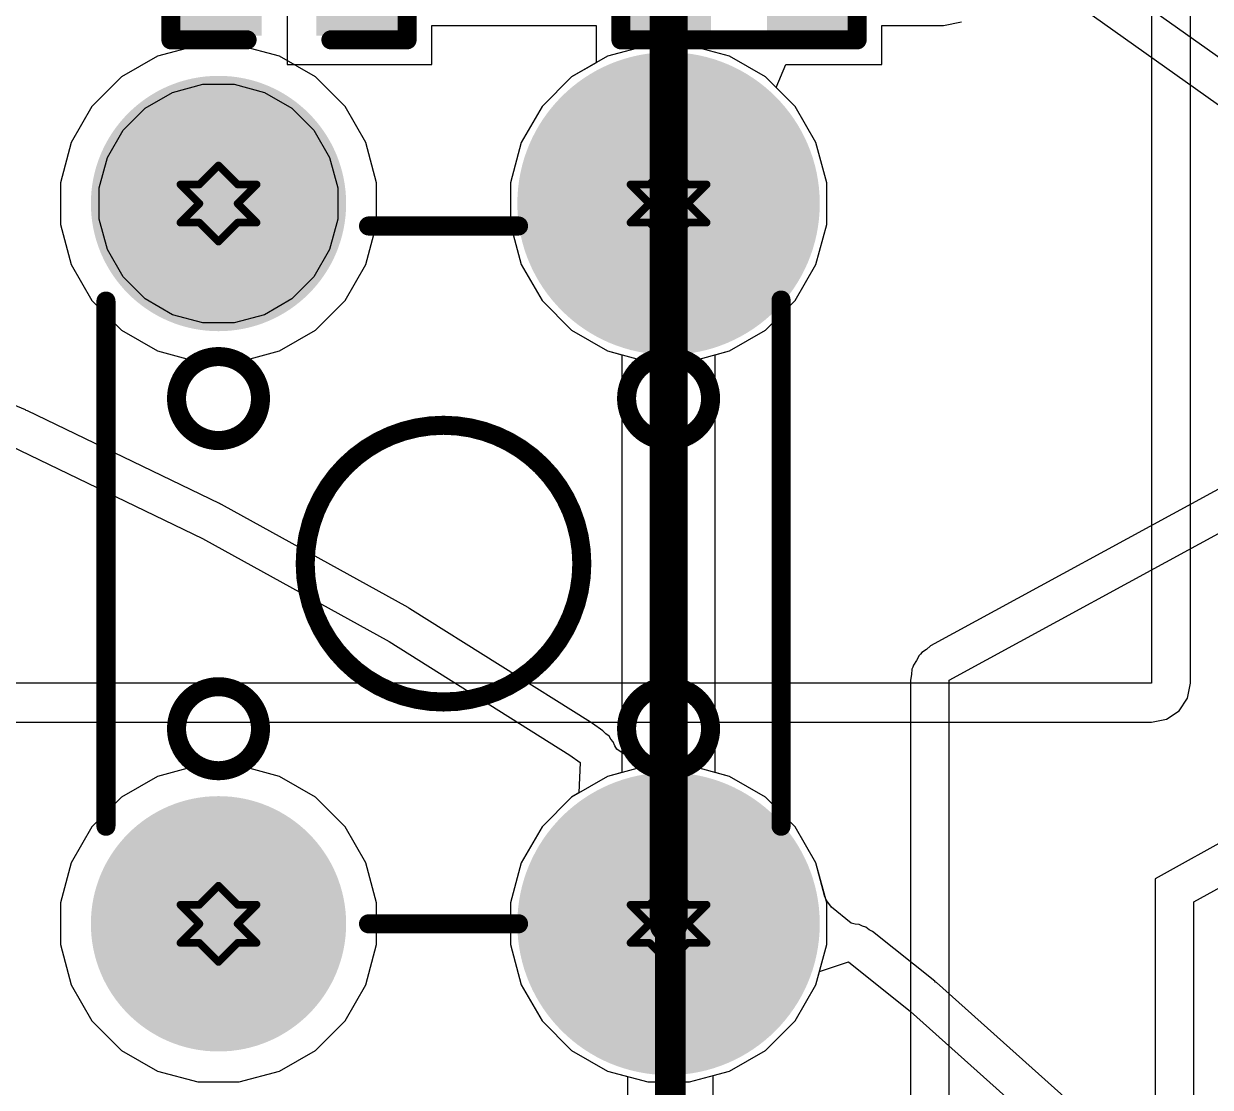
# Model space of a CAD drawing. Header units: inches. Extents: x -30 to 282, y -86 to 78.
# Drawn here: x 20.53 to 28.44, y -26.4 to -19.31 of the extents above; entities that cross this region are included whole.
import ezdxf

# ---------------------------------------------------------------- set-up
doc = ezdxf.new("R2010")
doc.units = ezdxf.units.IN
for name, color, linetype in [('Board Outline', 216, 'Continuous'), ('Bottom Layer', 5, 'Continuous'), ('Bottom Overlay', 54, 'Continuous'), ('Bottom Paste', 16, 'Continuous'), ('Bottom Solder', 6, 'Continuous'), ('Drill Drawing', 1, 'Continuous'), ('GND 01', 76, 'Continuous'), ('GND 02', 16, 'Continuous'), ('Multi-Layer', 9, 'Continuous'), ('Pad Holes', 156, 'Continuous'), ('PWR', 156, 'Continuous'), ('SIG 01', 90, 'Continuous'), ('Top Layer', 1, 'Continuous'), ('Top Solder', 216, 'Continuous')]:
    doc.layers.add(name, color=color, linetype=linetype)

# ---------------------------------------------------------------- blocks, each defined once
blk = doc.blocks.new('TSC016A07018A_B_27')
at = {"layer": 'Bottom Layer'}
h = blk.add_hatch(color=5, dxfattribs=at)
edge = h.paths.add_edge_path()
edge.add_arc((-2.400046, 1.499997), 0.7999984, 0, 360)
h = blk.add_hatch(color=5, dxfattribs=at)
edge = h.paths.add_edge_path()
edge.add_arc((2.399792, 1.499997), 0.7999984, 0, 360)
h = blk.add_hatch(color=5, dxfattribs=at)
edge = h.paths.add_edge_path()
edge.add_arc((-2.400046, -1.499997), 0.7999984, 0, 360)
h = blk.add_hatch(color=5, dxfattribs=at)
edge = h.paths.add_edge_path()
edge.add_arc((2.399792, -1.499997), 0.7999984, 0, 360)
at = {"layer": 'Bottom Solder'}
h = blk.add_hatch(color=6, dxfattribs=at)
edge = h.paths.add_edge_path()
edge.add_arc((-2.400046, 1.499997), 0.8507984, 0, 360)
h = blk.add_hatch(color=6, dxfattribs=at)
edge = h.paths.add_edge_path()
edge.add_arc((2.399792, 1.499997), 0.8507984, 0, 360)
h = blk.add_hatch(color=6, dxfattribs=at)
edge = h.paths.add_edge_path()
edge.add_arc((-2.400046, -1.499997), 0.8507984, 0, 360)
h = blk.add_hatch(color=6, dxfattribs=at)
edge = h.paths.add_edge_path()
edge.add_arc((2.399792, -1.499997), 0.8507984, 0, 360)
at = {"layer": 'GND 01'}
h = blk.add_hatch(color=76, dxfattribs=at)
edge = h.paths.add_edge_path()
edge.add_arc((-2.400046, 1.499997), 1.007999, 0, 360)
h = blk.add_hatch(color=76, dxfattribs=at)
edge = h.paths.add_edge_path()
edge.add_arc((2.399792, 1.499997), 1.007999, 0, 360)
at = {"layer": 'GND 02'}
h = blk.add_hatch(color=16, dxfattribs=at)
edge = h.paths.add_edge_path()
edge.add_arc((-2.400046, 1.499997), 1.007999, 0, 360)
h = blk.add_hatch(color=16, dxfattribs=at)
edge = h.paths.add_edge_path()
edge.add_arc((2.399792, 1.499997), 1.007999, 0, 360)
at = {"layer": 'Multi-Layer'}
h = blk.add_hatch(color=9, dxfattribs=at)
edge = h.paths.add_edge_path()
edge.add_arc((-2.400046, 1.499997), 0.7999984, 0, 360)
h = blk.add_hatch(color=9, dxfattribs=at)
edge = h.paths.add_edge_path()
edge.add_arc((2.399792, 1.499997), 0.7999984, 0, 360)
h = blk.add_hatch(color=9, dxfattribs=at)
edge = h.paths.add_edge_path()
edge.add_arc((-2.400046, -1.499997), 0.7999984, 0, 360)
h = blk.add_hatch(color=9, dxfattribs=at)
edge = h.paths.add_edge_path()
edge.add_arc((2.399792, -1.499997), 0.7999984, 0, 360)
at = {"layer": 'Pad Holes'}
h = blk.add_hatch(color=7, dxfattribs=at)
edge = h.paths.add_edge_path()
edge.add_arc((-2.3998936, 1.499997), 0.499999, 0, 360)
h = blk.add_hatch(color=7, dxfattribs=at)
edge = h.paths.add_edge_path()
edge.add_arc((2.3998936, 1.499997), 0.499999, 0, 360)
h = blk.add_hatch(color=7, dxfattribs=at)
edge = h.paths.add_edge_path()
edge.add_arc((-2.3998936, -1.499997), 0.499999, 0, 360)
h = blk.add_hatch(color=7, dxfattribs=at)
edge = h.paths.add_edge_path()
edge.add_arc((2.3998936, -1.499997), 0.499999, 0, 360)
at = {"layer": 'PWR'}
h = blk.add_hatch(color=156, dxfattribs=at)
edge = h.paths.add_edge_path()
edge.add_arc((-2.400046, 1.499997), 0.7999984, 0, 360)
h = blk.add_hatch(color=156, dxfattribs=at)
edge = h.paths.add_edge_path()
edge.add_arc((2.399792, 1.499997), 0.7999984, 0, 360)
h = blk.add_hatch(color=156, dxfattribs=at)
edge = h.paths.add_edge_path()
edge.add_arc((-2.400046, -1.499997), 0.7999984, 0, 360)
h = blk.add_hatch(color=156, dxfattribs=at)
edge = h.paths.add_edge_path()
edge.add_arc((2.399792, -1.499997), 0.7999984, 0, 360)
at = {"layer": 'SIG 01'}
h = blk.add_hatch(color=90, dxfattribs=at)
edge = h.paths.add_edge_path()
edge.add_arc((-2.400046, 1.499997), 0.7999984, 0, 360)
h = blk.add_hatch(color=90, dxfattribs=at)
edge = h.paths.add_edge_path()
edge.add_arc((2.399792, 1.499997), 0.7999984, 0, 360)
h = blk.add_hatch(color=90, dxfattribs=at)
edge = h.paths.add_edge_path()
edge.add_arc((-2.400046, -1.499997), 0.7999984, 0, 360)
h = blk.add_hatch(color=90, dxfattribs=at)
edge = h.paths.add_edge_path()
edge.add_arc((2.399792, -1.499997), 0.7999984, 0, 360)
at = {"layer": 'Top Layer'}
h = blk.add_hatch(color=1, dxfattribs=at)
edge = h.paths.add_edge_path()
edge.add_arc((-2.400046, 1.499997), 0.7999984, 0, 360)
h = blk.add_hatch(color=1, dxfattribs=at)
edge = h.paths.add_edge_path()
edge.add_arc((2.399792, 1.499997), 0.7999984, 0, 360)
h = blk.add_hatch(color=1, dxfattribs=at)
edge = h.paths.add_edge_path()
edge.add_arc((-2.400046, -1.499997), 0.7999984, 0, 360)
h = blk.add_hatch(color=1, dxfattribs=at)
edge = h.paths.add_edge_path()
edge.add_arc((2.399792, -1.499997), 0.7999984, 0, 360)
at = {"layer": 'Top Solder'}
h = blk.add_hatch(color=216, dxfattribs=at)
edge = h.paths.add_edge_path()
edge.add_arc((-2.400046, 1.499997), 0.8507984, 0, 360)
h = blk.add_hatch(color=216, dxfattribs=at)
edge = h.paths.add_edge_path()
edge.add_arc((2.399792, 1.499997), 0.8507984, 0, 360)
h = blk.add_hatch(color=216, dxfattribs=at)
edge = h.paths.add_edge_path()
edge.add_arc((-2.400046, -1.499997), 0.8507984, 0, 360)
h = blk.add_hatch(color=216, dxfattribs=at)
edge = h.paths.add_edge_path()
edge.add_arc((2.399792, -1.499997), 0.8507984, 0, 360)
at = {"layer": 'Bottom Overlay', "const_width": 0.127}
for points in [[(1.7498822, 2.2498812), (-1.7568418, 2.2498812)], [(-2.2502622, -0.499999), (-2.2502622, 0.499999)], [(2.3997412, -0.499999), (2.3997412, 0.499999)], [(1.7498822, -2.2501352), (-1.7501362, -2.2501352)]]:
    blk.add_lwpolyline(points, dxfattribs=at)
at = {"layer": 'Bottom Overlay'}
for points, const_width in [([(-1.7885918, 2.2498812, 1), (-1.7250918, 2.2498812, 1)], 0.0635), ([(1.7181322, 2.2498812, 1), (1.7816322, 2.2498812, 1)], 0.0635), ([(-0.82042, 1.499997, 1), (-1.380236, 1.499997, 1)], 0.127), ([(1.379728, 1.499997, 1), (0.8199120000000001, 1.499997, 1)], 0.127), ([(-1.411986, 1.499997, 1), (-1.348486, 1.499997, 1)], 0.0635), ([(-0.8521700000000001, 1.499997, 1), (-0.78867, 1.499997, 1)], 0.0635), ([(0.7881619999999999, 1.499997, 1), (0.8516619999999999, 1.499997, 1)], 0.0635), ([(1.347978, 1.499997, 1), (1.411478, 1.499997, 1)], 0.0635), ([(0.921766, -0.000127, 1), (-0.922274, -0.000127, 1)], 0.127), ([(-2.2820122, 0.499999, 1), (-2.2185122, 0.499999, 1)], 0.0635), ([(2.3679912, 0.499999, 1), (2.4314912, 0.499999, 1)], 0.0635), ([(-0.954024, -0.000127, 1), (-0.890524, -0.000127, 1)], 0.0635), ([(0.890016, -0.000127, 1), (0.9535159999999999, -0.000127, 1)], 0.0635), ([(-2.2820122, -0.499999, 1), (-2.2185122, -0.499999, 1)], 0.0635), ([(2.3679912, -0.499999, 1), (2.4314912, -0.499999, 1)], 0.0635), ([(-0.82042, -1.499997, 1), (-1.380236, -1.499997, 1)], 0.127), ([(1.379728, -1.499997, 1), (0.8199120000000001, -1.499997, 1)], 0.127), ([(-1.411986, -1.499997, 1), (-1.348486, -1.499997, 1)], 0.0635), ([(-0.8521700000000001, -1.499997, 1), (-0.78867, -1.499997, 1)], 0.0635), ([(0.7881619999999999, -1.499997, 1), (0.8516619999999999, -1.499997, 1)], 0.0635), ([(1.347978, -1.499997, 1), (1.411478, -1.499997, 1)], 0.0635), ([(-1.7818862, -2.2501352, 1), (-1.7183862, -2.2501352, 1)], 0.0635), ([(1.7181322, -2.2501352, 1), (1.7816322, -2.2501352, 1)], 0.0635)]:
    blk.add_lwpolyline(points, format="xyb", close=True, dxfattribs=dict(at, const_width=const_width))
blk = doc.blocks.new('R___0402_B_92')
at = {"layer": 'Bottom Layer'}
for points in [[(-0.2413, 0.3175), (-0.2412999999999999, -0.3175), (-0.6985, -0.3175), (-0.6985, 0.3175)], [(0.6985, 0.3175), (0.6985, -0.3175), (0.2413, -0.3175), (0.2412999999999999, 0.3175)]]:
    blk.add_hatch(color=5, dxfattribs=at).paths.add_polyline_path(points)
at = {"layer": 'Bottom Paste'}
for points in [[(-0.2413, 0.3175), (-0.2412999999999999, -0.3175), (-0.6985, -0.3175), (-0.6985, 0.3175)], [(0.6985, 0.3175), (0.6985, -0.3175), (0.2413, -0.3175), (0.2412999999999999, 0.3175)]]:
    blk.add_hatch(color=16, dxfattribs=at).paths.add_polyline_path(points)
at = {"layer": 'Bottom Solder'}
for points in [[(-0.18629884, 0.37250116), (-0.1862988399999999, -0.37250116), (-0.75350116, -0.37250116), (-0.75350116, 0.37250116)], [(0.75350116, 0.37250116), (0.75350116, -0.37250116), (0.18629884, -0.37250116), (0.1862988399999999, 0.37250116)]]:
    blk.add_hatch(color=6, dxfattribs=at).paths.add_polyline_path(points)
at = {"layer": 'Bottom Overlay'}
for points, const_width in [([(0.7874, 0.4064), (-0.7874, 0.4064)], 0.127), ([(-0.7874, 0.4064), (-0.7874, -0.4064)], 0.127), ([(0.8128, 0.4318), (-0.8128, 0.4318)], 0.0032258), ([(0.7874, 0.4064), (0.7874, -0.4064)], 0.127), ([(0.7874, -0.4064), (-0.7874, -0.4064)], 0.127)]:
    blk.add_lwpolyline(points, dxfattribs=dict(at, const_width=const_width))
for points, const_width in [([(-0.8191499999999999, 0.4064, 1), (-0.7556499999999999, 0.4064, 1)], 0.0635), ([(-0.8191499999999999, 0.4064, 1), (-0.7556499999999999, 0.4064, 1)], 0.0635), ([(-0.81360518, 0.4318, 1), (-0.8119948199999999, 0.4318, 1)], 0.0016129), ([(0.7556499999999999, 0.4064, 1), (0.8191499999999999, 0.4064, 1)], 0.0635), ([(0.7556499999999999, 0.4064, 1), (0.8191499999999999, 0.4064, 1)], 0.0635), ([(0.8119948199999999, 0.4318, 1), (0.81360518, 0.4318, 1)], 0.0016129), ([(-0.8191499999999999, -0.4064, 1), (-0.7556499999999999, -0.4064, 1)], 0.0635), ([(-0.8191499999999999, -0.4064, 1), (-0.7556499999999999, -0.4064, 1)], 0.0635), ([(0.7556499999999999, -0.4064, 1), (0.8191499999999999, -0.4064, 1)], 0.0635), ([(0.7556499999999999, -0.4064, 1), (0.8191499999999999, -0.4064, 1)], 0.0635)]:
    blk.add_lwpolyline(points, format="xyb", close=True, dxfattribs=dict(at, const_width=const_width))
blk = doc.blocks.new('C___0402_B_125')
at = {"layer": 'Bottom Layer'}
for points in [[(-0.2412999999999999, 0.3174999999999999), (-0.2413000000000001, -0.3175), (-0.6985, -0.3174999999999999), (-0.6985, 0.3175)], [(0.6985, 0.3174999999999999), (0.6985, -0.3175), (0.2412999999999999, -0.3174999999999999), (0.2413000000000001, 0.3175)]]:
    blk.add_hatch(color=5, dxfattribs=at).paths.add_polyline_path(points)
at = {"layer": 'Bottom Paste'}
for points in [[(-0.2412999999999999, 0.3174999999999999), (-0.2413000000000001, -0.3175), (-0.6985, -0.3174999999999999), (-0.6985, 0.3175)], [(0.6985, 0.3174999999999999), (0.6985, -0.3175), (0.2412999999999999, -0.3174999999999999), (0.2413000000000001, 0.3175)]]:
    blk.add_hatch(color=16, dxfattribs=at).paths.add_polyline_path(points)
at = {"layer": 'Bottom Solder'}
for points in [[(-0.1813001199999999, 0.3774998799999999), (-0.1813001200000001, -0.3774998800000001), (-0.7584998799999999, -0.3774998799999999), (-0.7584998799999999, 0.3774998800000001)], [(0.7584998799999999, 0.3774998799999999), (0.7584998799999999, -0.3774998800000001), (0.1813001199999999, -0.3774998799999999), (0.1813001200000001, 0.3774998800000001)]]:
    blk.add_hatch(color=6, dxfattribs=at).paths.add_polyline_path(points)
at = {"layer": 'Bottom Overlay', "const_width": 0.127}
for points in [[(-0.7874, 0.4064), (-0.2794, 0.4064)], [(-0.7874, -0.4064), (-0.7874, 0.4064)], [(0.2794, 0.4064), (0.7874, 0.4064)], [(0.7874, -0.4064), (0.7874, 0.4064)], [(-0.7874, -0.4064), (-0.2794, -0.4064)], [(0.2794, -0.4064), (0.7874, -0.4064)]]:
    blk.add_lwpolyline(points, dxfattribs=at)
at = {"layer": 'Bottom Overlay', "const_width": 0.0635}
for points in [[(-0.8191499999999999, 0.4064, 1), (-0.7556499999999999, 0.4064, 1)], [(-0.8191499999999999, 0.4064, 1), (-0.7556499999999999, 0.4064, 1)], [(-0.31115, 0.4064, 1), (-0.24765, 0.4064, 1)], [(0.24765, 0.4064, 1), (0.31115, 0.4064, 1)], [(0.7556499999999999, 0.4064, 1), (0.8191499999999999, 0.4064, 1)], [(0.7556499999999999, 0.4064, 1), (0.8191499999999999, 0.4064, 1)], [(-0.8191499999999999, -0.4064, 1), (-0.7556499999999999, -0.4064, 1)], [(-0.8191499999999999, -0.4064, 1), (-0.7556499999999999, -0.4064, 1)], [(-0.31115, -0.4064, 1), (-0.24765, -0.4064, 1)], [(0.24765, -0.4064, 1), (0.31115, -0.4064, 1)], [(0.7556499999999999, -0.4064, 1), (0.8191499999999999, -0.4064, 1)], [(0.7556499999999999, -0.4064, 1), (0.8191499999999999, -0.4064, 1)]]:
    blk.add_lwpolyline(points, format="xyb", close=True, dxfattribs=at)

msp = doc.modelspace()

# ---------------------------------------------------------------- linework, layer by layer
at = {"layer": 'Board Outline', "const_width": 0.254}
msp.add_lwpolyline([(37.49466466, -16.44645174, -2.5025245443781), (-17.29285086, -16.44645174)], format="xyb", dxfattribs=at)
at = {"layer": 'Bottom Layer'}
for p, q in [((26.69686304, -23.686135), (37.96265458, -17.54749348)), ((22.28301614, -18.58939894), (22.28301614, -19.58532278)), ((23.24821614, -19.58532278), (23.24821614, -19.32459432)), ((23.24821614, -19.32459432), (24.34321014, -19.32459432)), ((24.34321014, -19.32459432), (24.34321014, -19.57233068)), ((26.24821014, -19.58541676), (26.24821014, -19.3246883)), ((26.24821014, -19.3246883), (26.65880622, -19.3246883)), ((26.65880622, -19.3246883), (26.7777341, -19.30103328)), ((22.28301614, -19.58532278), (23.24821614, -19.58532278)), ((24.34321014, -19.57233068), (24.17863846, -19.66734446)), ((25.54345412, -19.73781676), (25.60658074, -19.58541676)), ((25.60658074, -19.58541676), (26.24821014, -19.58541676)), ((24.17863846, -19.66734446), (23.9824006, -19.86358232)), ((25.66921968, -19.86358232), (25.54345412, -19.73781676)), ((23.9824006, -19.86358232), (23.8436404, -20.10392474)), ((25.80797988, -20.10392474), (25.66921968, -19.86358232)), ((37.27031662, -19.91361778), (28.06846558, -25.01101932)), ((32.99055886, -19.9618219), (26.57295168, -23.45872626)), ((23.8436404, -20.10392474), (23.77181174, -20.37199126)), ((25.87980854, -20.37199126), (25.80797988, -20.10392474)), ((23.77181174, -20.37199126), (23.77181174, -20.64951674)), ((25.87980854, -20.64951674), (25.87980854, -20.37199126)), ((23.77181174, -20.64951674), (23.8436404, -20.91758326)), ((25.80797988, -20.91758326), (25.87980854, -20.64951674)), ((23.8436404, -20.91758326), (23.9824006, -21.15792568)), ((25.66921968, -21.15792568), (25.80797988, -20.91758326)), ((23.9824006, -21.15792568), (24.17863846, -21.35416354)), ((25.47298182, -21.35416354), (25.66921968, -21.15792568)), ((24.17863846, -21.35416354), (24.41898088, -21.49292374)), ((25.2326394, -21.49292374), (25.47298182, -21.35416354)), ((24.41898088, -21.49292374), (24.5150386, -21.51866156)), ((25.13658168, -21.51866156), (25.2326394, -21.49292374)), ((24.5150386, -21.51866156), (24.5150386, -24.30268444)), ((25.13658168, -24.30268444), (25.13658168, -21.51866156)), ((28.32744144, -25.16361744), (32.58339432, -22.8060123)), ((26.54451892, -23.48244478), (26.5137392, -23.50301116)), ((26.57295168, -23.45872626), (26.54451892, -23.48244478)), ((26.47816396, -23.55625464), (26.45760012, -23.58702928)), ((26.49535722, -23.52345562), (26.47816396, -23.55625464)), ((26.50602522, -23.514558), (26.49535722, -23.52345562)), ((26.5137392, -23.50301116), (26.50602522, -23.514558)), ((26.44844088, -23.61295252), (26.4451084, -23.64983586)), ((26.45489248, -23.60064876), (26.44844088, -23.61295252)), ((26.45760012, -23.58702928), (26.45489248, -23.60064876)), ((26.4451084, -23.64983586), (26.43788718, -23.686135)), ((26.43788718, -23.686135), (26.43789225999999, -30.14582236)), ((26.69686812, -30.14582236), (26.69686304, -23.686135)), ((24.41898088, -24.32842226), (24.17863846, -24.46718246)), ((24.5150386, -24.30268444), (24.41898088, -24.32842226)), ((25.2326394, -24.32842226), (25.13658168, -24.30268444)), ((25.47298182, -24.46718246), (25.2326394, -24.32842226)), ((24.17863846, -24.46718246), (23.9824006, -24.66342032)), ((25.66921968, -24.66342032), (25.47298182, -24.46718246)), ((23.9824006, -24.66342032), (23.8436404, -24.90376274)), ((25.80797988, -24.90376274), (25.66921968, -24.66342032)), ((23.8436404, -24.90376274), (23.77181174, -25.17182926)), ((25.87980854, -25.17182926), (25.80797988, -24.90376274)), ((28.06846558, -25.01101932), (28.06846812, -30.14582236)), ((23.77181174, -25.17182926), (23.77181174, -25.44935474)), ((25.87980854, -25.44935474), (25.87980854, -25.17182926)), ((28.32744144, -26.93856182), (28.32744144, -25.16361744)), ((23.77181174, -25.44935474), (23.8436404, -25.71742126)), ((25.80797988, -25.71742126), (25.87980854, -25.44935474)), ((23.8436404, -25.71742126), (23.9824006, -25.95776368)), ((25.66921968, -25.95776368), (25.80797988, -25.71742126)), ((23.9824006, -25.95776368), (24.17863846, -26.15400154)), ((25.47298182, -26.15400154), (25.66921968, -25.95776368)), ((24.17863846, -26.15400154), (24.41898088, -26.29276174)), ((25.2326394, -26.29276174), (25.47298182, -26.15400154)), ((24.41898088, -26.29276174), (24.6870474, -26.3645904)), ((24.96457288, -26.3645904), (25.2326394, -26.29276174)), ((24.6870474, -26.3645904), (24.96457288, -26.3645904))]:
    msp.add_line(p, q, dxfattribs=at)
at = {"layer": 'Bottom Layer', "const_width": 0.254}
for points in [[(24.82581014, -20.5109064), (24.82581014, -19.01391676)], [(24.82581014, -25.3106936), (24.82581014, -20.5109064)]]:
    msp.add_lwpolyline(points, dxfattribs=at)
at = {"layer": 'Bottom Layer', "const_width": 0.127}
for points in [[(24.76231014, -20.5109064, 1), (24.88931014, -20.5109064, 1)], [(24.76231014, -20.5109064, 1), (24.88931014, -20.5109064, 1)], [(24.76231014, -25.3106936, 1), (24.88931014, -25.3106936, 1)]]:
    msp.add_lwpolyline(points, format="xyb", close=True, dxfattribs=at)
at = {"layer": 'Drill Drawing', "const_width": 0.0508}
for points in [[(21.69881614, -20.3839064), (21.82581614, -20.2569064)], [(21.82581614, -20.2569064), (21.95281614, -20.3839064)], [(24.69881014, -20.3839064), (24.82581014, -20.2569064)], [(24.82581014, -20.2569064), (24.95281014, -20.3839064)], [(21.57181614, -20.3839064), (21.69881614, -20.5109064)], [(21.57181614, -20.3839064), (21.69881614, -20.3839064)], [(21.95281614, -20.3839064), (22.07981614, -20.3839064)], [(21.95281614, -20.5109064), (22.07981614, -20.3839064)], [(24.57181014, -20.3839064), (24.69881014, -20.5109064)], [(24.57181014, -20.3839064), (24.69881014, -20.3839064)], [(24.95281014, -20.3839064), (25.07981014, -20.3839064)], [(24.95281014, -20.5109064), (25.07981014, -20.3839064)], [(21.57181614, -20.6379064), (21.69881614, -20.5109064)], [(21.95281614, -20.5109064), (22.07981614, -20.6379064)], [(24.57181014, -20.6379064), (24.69881014, -20.5109064)], [(24.95281014, -20.5109064), (25.07981014, -20.6379064)], [(21.57181614, -20.6379064), (21.69881614, -20.6379064)], [(21.69881614, -20.6379064), (21.82581614, -20.7649064)], [(21.82581614, -20.7649064), (21.95281614, -20.6379064)], [(21.95281614, -20.6379064), (22.07981614, -20.6379064)], [(24.57181014, -20.6379064), (24.69881014, -20.6379064)], [(24.69881014, -20.6379064), (24.82581014, -20.7649064)], [(24.82581014, -20.7649064), (24.95281014, -20.6379064)], [(24.95281014, -20.6379064), (25.07981014, -20.6379064)], [(21.69881614, -25.1836936), (21.82581614, -25.0566936)], [(21.82581614, -25.0566936), (21.95281614, -25.1836936)], [(24.69881014, -25.1836936), (24.82581014, -25.0566936)], [(24.82581014, -25.0566936), (24.95281014, -25.1836936)], [(21.57181614, -25.1836936), (21.69881614, -25.3106936)], [(21.57181614, -25.1836936), (21.69881614, -25.1836936)], [(21.95281614, -25.1836936), (22.07981614, -25.1836936)], [(21.95281614, -25.3106936), (22.07981614, -25.1836936)], [(24.57181014, -25.1836936), (24.69881014, -25.3106936)], [(24.57181014, -25.1836936), (24.69881014, -25.1836936)], [(24.95281014, -25.1836936), (25.07981014, -25.1836936)], [(24.95281014, -25.3106936), (25.07981014, -25.1836936)], [(21.57181614, -25.4376936), (21.69881614, -25.3106936)], [(21.95281614, -25.3106936), (22.07981614, -25.4376936)], [(24.57181014, -25.4376936), (24.69881014, -25.3106936)], [(24.95281014, -25.3106936), (25.07981014, -25.4376936)], [(21.57181614, -25.4376936), (21.69881614, -25.4376936)], [(21.69881614, -25.4376936), (21.82581614, -25.5646936)], [(21.82581614, -25.5646936), (21.95281614, -25.4376936)], [(21.95281614, -25.4376936), (22.07981614, -25.4376936)], [(24.57181014, -25.4376936), (24.69881014, -25.4376936)], [(24.69881014, -25.4376936), (24.82581014, -25.5646936)], [(24.82581014, -25.5646936), (24.95281014, -25.4376936)], [(24.95281014, -25.4376936), (25.07981014, -25.4376936)]]:
    msp.add_lwpolyline(points, dxfattribs=at)
at = {"layer": 'Drill Drawing', "const_width": 0.0254}
for points in [[(21.81311614, -20.2569064, 1), (21.83851614, -20.2569064, 1)], [(21.81311614, -20.2569064, 1), (21.83851614, -20.2569064, 1)], [(24.81311014, -20.2569064, 1), (24.83851014, -20.2569064, 1)], [(24.81311014, -20.2569064, 1), (24.83851014, -20.2569064, 1)], [(21.55911614, -20.3839064, 1), (21.58451614, -20.3839064, 1)], [(21.55911614, -20.3839064, 1), (21.58451614, -20.3839064, 1)], [(21.68611614, -20.3839064, 1), (21.71151614, -20.3839064, 1)], [(21.68611614, -20.3839064, 1), (21.71151614, -20.3839064, 1)], [(21.94011614, -20.3839064, 1), (21.96551614, -20.3839064, 1)], [(21.94011614, -20.3839064, 1), (21.96551614, -20.3839064, 1)], [(22.06711614, -20.3839064, 1), (22.09251614, -20.3839064, 1)], [(22.06711614, -20.3839064, 1), (22.09251614, -20.3839064, 1)], [(24.55911014, -20.3839064, 1), (24.58451014, -20.3839064, 1)], [(24.55911014, -20.3839064, 1), (24.58451014, -20.3839064, 1)], [(24.68611014, -20.3839064, 1), (24.71151014, -20.3839064, 1)], [(24.68611014, -20.3839064, 1), (24.71151014, -20.3839064, 1)], [(24.94011014, -20.3839064, 1), (24.96551014, -20.3839064, 1)], [(24.94011014, -20.3839064, 1), (24.96551014, -20.3839064, 1)], [(25.06711014, -20.3839064, 1), (25.09251014, -20.3839064, 1)], [(25.06711014, -20.3839064, 1), (25.09251014, -20.3839064, 1)], [(21.68611614, -20.5109064, 1), (21.71151614, -20.5109064, 1)], [(21.68611614, -20.5109064, 1), (21.71151614, -20.5109064, 1)], [(21.94011614, -20.5109064, 1), (21.96551614, -20.5109064, 1)], [(21.94011614, -20.5109064, 1), (21.96551614, -20.5109064, 1)], [(24.68611014, -20.5109064, 1), (24.71151014, -20.5109064, 1)], [(24.68611014, -20.5109064, 1), (24.71151014, -20.5109064, 1)], [(24.94011014, -20.5109064, 1), (24.96551014, -20.5109064, 1)], [(24.94011014, -20.5109064, 1), (24.96551014, -20.5109064, 1)], [(21.55911614, -20.6379064, 1), (21.58451614, -20.6379064, 1)], [(21.55911614, -20.6379064, 1), (21.58451614, -20.6379064, 1)], [(21.68611614, -20.6379064, 1), (21.71151614, -20.6379064, 1)], [(21.68611614, -20.6379064, 1), (21.71151614, -20.6379064, 1)], [(21.94011614, -20.6379064, 1), (21.96551614, -20.6379064, 1)], [(21.94011614, -20.6379064, 1), (21.96551614, -20.6379064, 1)], [(22.06711614, -20.6379064, 1), (22.09251614, -20.6379064, 1)], [(22.06711614, -20.6379064, 1), (22.09251614, -20.6379064, 1)], [(24.55911014, -20.6379064, 1), (24.58451014, -20.6379064, 1)], [(24.55911014, -20.6379064, 1), (24.58451014, -20.6379064, 1)], [(24.68611014, -20.6379064, 1), (24.71151014, -20.6379064, 1)], [(24.68611014, -20.6379064, 1), (24.71151014, -20.6379064, 1)], [(24.94011014, -20.6379064, 1), (24.96551014, -20.6379064, 1)], [(24.94011014, -20.6379064, 1), (24.96551014, -20.6379064, 1)], [(25.06711014, -20.6379064, 1), (25.09251014, -20.6379064, 1)], [(25.06711014, -20.6379064, 1), (25.09251014, -20.6379064, 1)], [(21.81311614, -20.7649064, 1), (21.83851614, -20.7649064, 1)], [(21.81311614, -20.7649064, 1), (21.83851614, -20.7649064, 1)], [(24.81311014, -20.7649064, 1), (24.83851014, -20.7649064, 1)], [(24.81311014, -20.7649064, 1), (24.83851014, -20.7649064, 1)], [(21.81311614, -25.0566936, 1), (21.83851614, -25.0566936, 1)], [(21.81311614, -25.0566936, 1), (21.83851614, -25.0566936, 1)], [(24.81311014, -25.0566936, 1), (24.83851014, -25.0566936, 1)], [(24.81311014, -25.0566936, 1), (24.83851014, -25.0566936, 1)], [(21.55911614, -25.1836936, 1), (21.58451614, -25.1836936, 1)], [(21.55911614, -25.1836936, 1), (21.58451614, -25.1836936, 1)], [(21.68611614, -25.1836936, 1), (21.71151614, -25.1836936, 1)], [(21.68611614, -25.1836936, 1), (21.71151614, -25.1836936, 1)], [(21.94011614, -25.1836936, 1), (21.96551614, -25.1836936, 1)], [(21.94011614, -25.1836936, 1), (21.96551614, -25.1836936, 1)], [(22.06711614, -25.1836936, 1), (22.09251614, -25.1836936, 1)], [(22.06711614, -25.1836936, 1), (22.09251614, -25.1836936, 1)], [(24.55911014, -25.1836936, 1), (24.58451014, -25.1836936, 1)], [(24.55911014, -25.1836936, 1), (24.58451014, -25.1836936, 1)], [(24.68611014, -25.1836936, 1), (24.71151014, -25.1836936, 1)], [(24.68611014, -25.1836936, 1), (24.71151014, -25.1836936, 1)], [(24.94011014, -25.1836936, 1), (24.96551014, -25.1836936, 1)], [(24.94011014, -25.1836936, 1), (24.96551014, -25.1836936, 1)], [(25.06711014, -25.1836936, 1), (25.09251014, -25.1836936, 1)], [(25.06711014, -25.1836936, 1), (25.09251014, -25.1836936, 1)], [(21.68611614, -25.3106936, 1), (21.71151614, -25.3106936, 1)], [(21.68611614, -25.3106936, 1), (21.71151614, -25.3106936, 1)], [(21.94011614, -25.3106936, 1), (21.96551614, -25.3106936, 1)], [(21.94011614, -25.3106936, 1), (21.96551614, -25.3106936, 1)], [(24.68611014, -25.3106936, 1), (24.71151014, -25.3106936, 1)], [(24.68611014, -25.3106936, 1), (24.71151014, -25.3106936, 1)], [(24.94011014, -25.3106936, 1), (24.96551014, -25.3106936, 1)], [(24.94011014, -25.3106936, 1), (24.96551014, -25.3106936, 1)], [(21.55911614, -25.4376936, 1), (21.58451614, -25.4376936, 1)], [(21.55911614, -25.4376936, 1), (21.58451614, -25.4376936, 1)], [(21.68611614, -25.4376936, 1), (21.71151614, -25.4376936, 1)], [(21.68611614, -25.4376936, 1), (21.71151614, -25.4376936, 1)], [(21.94011614, -25.4376936, 1), (21.96551614, -25.4376936, 1)], [(21.94011614, -25.4376936, 1), (21.96551614, -25.4376936, 1)], [(22.06711614, -25.4376936, 1), (22.09251614, -25.4376936, 1)], [(22.06711614, -25.4376936, 1), (22.09251614, -25.4376936, 1)], [(24.55911014, -25.4376936, 1), (24.58451014, -25.4376936, 1)], [(24.55911014, -25.4376936, 1), (24.58451014, -25.4376936, 1)], [(24.68611014, -25.4376936, 1), (24.71151014, -25.4376936, 1)], [(24.68611014, -25.4376936, 1), (24.71151014, -25.4376936, 1)], [(24.94011014, -25.4376936, 1), (24.96551014, -25.4376936, 1)], [(24.94011014, -25.4376936, 1), (24.96551014, -25.4376936, 1)], [(25.06711014, -25.4376936, 1), (25.09251014, -25.4376936, 1)], [(25.06711014, -25.4376936, 1), (25.09251014, -25.4376936, 1)], [(21.81311614, -25.5646936, 1), (21.83851614, -25.5646936, 1)], [(21.81311614, -25.5646936, 1), (21.83851614, -25.5646936, 1)], [(24.81311014, -25.5646936, 1), (24.83851014, -25.5646936, 1)], [(24.81311014, -25.5646936, 1), (24.83851014, -25.5646936, 1)]]:
    msp.add_lwpolyline(points, format="xyb", close=True, dxfattribs=at)
at = {"layer": 'PWR'}
for p, q in [((29.1121465, -19.97640404), (27.67721668, -18.9582679)), ((27.52735414, -19.16947906), (28.9622865, -20.1876152)), ((21.6870534, -19.4567556), (21.41898688, -19.52858426)), ((21.96457888, -19.4567556), (21.6870534, -19.4567556)), ((22.2326454, -19.52858426), (21.96457888, -19.4567556)), ((24.6870474, -19.4567556), (24.41898088, -19.52858426)), ((24.96457288, -19.4567556), (24.6870474, -19.4567556)), ((25.2326394, -19.52858426), (24.96457288, -19.4567556)), ((21.41898688, -19.52858426), (21.17864446, -19.66734446)), ((22.47298782, -19.66734446), (22.2326454, -19.52858426)), ((24.41898088, -19.52858426), (24.17863846, -19.66734446)), ((25.47298182, -19.66734446), (25.2326394, -19.52858426)), ((21.17864446, -19.66734446), (20.9824066, -19.86358232)), ((22.66922568, -19.86358232), (22.47298782, -19.66734446)), ((24.17863846, -19.66734446), (23.9824006, -19.86358232)), ((25.66921968, -19.86358232), (25.47298182, -19.66734446)), ((20.9824066, -19.86358232), (20.8436464, -20.10392474)), ((22.80798588, -20.10392474), (22.66922568, -19.86358232)), ((23.9824006, -19.86358232), (23.8436404, -20.10392474)), ((25.80797988, -20.10392474), (25.66921968, -19.86358232)), ((20.8436464, -20.10392474), (20.77181774, -20.37199126)), ((22.87981454, -20.37199126), (22.80798588, -20.10392474)), ((23.8436404, -20.10392474), (23.77181174, -20.37199126)), ((25.87980854, -20.37199126), (25.80797988, -20.10392474)), ((20.77181774, -20.37199126), (20.77181774, -20.64951674)), ((22.87981454, -20.64951674), (22.87981454, -20.37199126)), ((23.77181174, -20.37199126), (23.77181174, -20.64951674)), ((25.87980854, -20.64951674), (25.87980854, -20.37199126)), ((20.77181774, -20.64951674), (20.8436464, -20.91758326)), ((22.80798588, -20.91758326), (22.87981454, -20.64951674)), ((23.77181174, -20.64951674), (23.8436404, -20.91758326)), ((25.80797988, -20.91758326), (25.87980854, -20.64951674)), ((20.8436464, -20.91758326), (20.9824066, -21.15792568)), ((22.66922568, -21.15792568), (22.80798588, -20.91758326)), ((23.8436404, -20.91758326), (23.9824006, -21.15792568)), ((25.66921968, -21.15792568), (25.80797988, -20.91758326)), ((20.9824066, -21.15792568), (21.17864446, -21.35416354)), ((22.47298782, -21.35416354), (22.66922568, -21.15792568)), ((23.9824006, -21.15792568), (24.17863846, -21.35416354)), ((25.47298182, -21.35416354), (25.66921968, -21.15792568)), ((20.53821902, -21.8861132), (19.22469104, -21.3420325)), ((21.17864446, -21.35416354), (21.41898688, -21.49292374)), ((22.2326454, -21.49292374), (22.47298782, -21.35416354)), ((24.17863846, -21.35416354), (24.41898088, -21.49292374)), ((25.2326394, -21.49292374), (25.47298182, -21.35416354)), ((21.41898688, -21.49292374), (21.6870534, -21.5647524)), ((21.96457888, -21.5647524), (22.2326454, -21.49292374)), ((24.41898088, -21.49292374), (24.6870474, -21.5647524)), ((24.96457288, -21.5647524), (25.2326394, -21.49292374)), ((21.6870534, -21.5647524), (21.96457888, -21.5647524)), ((24.6870474, -21.5647524), (24.96457288, -21.5647524)), ((20.5443455, -21.89020768), (20.53821902, -21.8861132)), ((20.55147782, -21.89204664), (20.5443455, -21.89020768)), ((21.8324303, -22.5089212), (20.55147782, -21.89204664)), ((20.4391133, -22.12537612), (21.72006578, -22.74225068)), ((21.83831802, -22.51335096), (21.8324303, -22.5089212)), ((21.84533604, -22.5155887), (21.83831802, -22.51335096)), ((23.08968966, -23.20331656), (21.84533604, -22.5155887)), ((21.72006578, -22.74225068), (22.96441686, -23.42997854)), ((23.09532084, -23.20807144), (23.08968966, -23.20331656)), ((23.10219916, -23.2106978), (23.09532084, -23.20807144)), ((24.30602962, -23.96711488), (23.10219916, -23.2106978)), ((22.96441686, -23.42997854), (24.16824732, -24.18639562)), ((24.3113814, -23.97217456), (24.30602962, -23.96711488)), ((24.31810732, -23.97518446), (24.3113814, -23.97217456)), ((24.38748996, -24.0244122), (24.31810732, -23.97518446)), ((24.4066568, -24.04468648), (24.38748996, -24.0244122)), ((24.42911548, -24.06125998), (24.4066568, -24.04468648)), ((24.44104332, -24.08105674), (24.42911548, -24.06125998)), ((24.4569107, -24.09783852), (24.44104332, -24.08105674)), ((24.46685988, -24.12389892), (24.4569107, -24.09783852)), ((24.16824732, -24.18639562), (24.2376325, -24.2356259)), ((24.48126676, -24.14780794), (24.46685988, -24.12389892)), ((24.6050435, -24.23165334), (24.48126676, -24.14780794)), ((21.6870534, -24.2565936), (21.41898688, -24.32842226)), ((21.96457888, -24.2565936), (21.6870534, -24.2565936)), ((22.2326454, -24.32842226), (21.96457888, -24.2565936)), ((24.2376325, -24.2356259), (24.22813544, -24.43860492)), ((24.66338222, -24.25216384), (24.6050435, -24.23165334)), ((24.68338218, -24.2559078), (24.66338222, -24.25216384)), ((24.69907684, -24.2565936), (24.68338218, -24.2559078)), ((24.96457288, -24.2565936), (24.69907684, -24.2565936)), ((25.2326394, -24.32842226), (24.96457288, -24.2565936)), ((21.41898688, -24.32842226), (21.17864446, -24.46718246)), ((22.47298782, -24.46718246), (22.2326454, -24.32842226)), ((25.47298182, -24.46718246), (25.2326394, -24.32842226)), ((24.22813544, -24.43860492), (24.17863846, -24.46718246)), ((21.17864446, -24.46718246), (20.9824066, -24.66342032)), ((22.66922568, -24.66342032), (22.47298782, -24.46718246)), ((24.17863846, -24.46718246), (23.9824006, -24.66342032)), ((25.66921968, -24.66342032), (25.47298182, -24.46718246)), ((20.9824066, -24.66342032), (20.8436464, -24.90376274)), ((22.80798588, -24.90376274), (22.66922568, -24.66342032)), ((23.9824006, -24.66342032), (23.8436404, -24.90376274)), ((25.80797988, -24.90376274), (25.66921968, -24.66342032)), ((20.8436464, -24.90376274), (20.77181774, -25.17182926)), ((22.87981454, -25.17182926), (22.80798588, -24.90376274)), ((23.8436404, -24.90376274), (23.77181174, -25.17182926)), ((25.86856396, -25.12986338), (25.80797988, -24.90376274)), ((25.87998126, -25.1585349), (25.86856396, -25.12986338)), ((20.77181774, -25.17182926), (20.77181774, -25.44935474)), ((22.87981454, -25.44935474), (22.87981454, -25.17182926)), ((23.77181174, -25.17182926), (23.77181174, -25.44935474)), ((25.91134264, -25.19890566), (25.87998126, -25.1585349)), ((26.04417956, -25.30674898), (25.91134264, -25.19890566)), ((26.06990975999999, -25.31390162), (26.04417956, -25.30674898)), ((26.09651626, -25.31614698), (26.06990975999999, -25.31390162)), ((26.11810626, -25.32730012), (26.09651626, -25.31614698)), ((26.14153268, -25.33381268), (26.11810626, -25.32730012)), ((26.1625715, -25.35026934), (26.14153268, -25.33381268)), ((26.18629256, -25.36252484), (26.1625715, -25.35026934)), ((26.6008104, -25.69309568), (26.18629256, -25.36252484)), ((20.77181774, -25.44935474), (20.8436464, -25.71742126)), ((22.80798588, -25.71742126), (22.87981454, -25.44935474)), ((23.77181174, -25.44935474), (23.8436404, -25.71742126)), ((25.83180254, -25.62851618), (26.02482222, -25.56500094)), ((26.02482222, -25.56500094), (26.4393426, -25.89557178)), ((25.80797988, -25.71742126), (25.83180254, -25.62851618)), ((26.60556274, -25.69872432), (26.6008104, -25.69309568)), ((26.6119102, -25.70246828), (26.60556274, -25.69872432)), ((27.67202746, -26.64984764), (26.6119102, -25.70246828)), ((20.8436464, -25.71742126), (20.9824066, -25.95776368)), ((22.66922568, -25.95776368), (22.80798588, -25.71742126)), ((23.8436404, -25.71742126), (23.9824006, -25.95776368)), ((25.66921968, -25.95776368), (25.80797988, -25.71742126)), ((26.4393426, -25.89557178), (27.49945986, -26.84295114)), ((20.9824066, -25.95776368), (21.17864446, -26.15400154)), ((22.47298782, -26.15400154), (22.66922568, -25.95776368)), ((23.9824006, -25.95776368), (24.17863846, -26.15400154)), ((25.47298182, -26.15400154), (25.66921968, -25.95776368)), ((21.17864446, -26.15400154), (21.41898688, -26.29276174)), ((22.2326454, -26.29276174), (22.47298782, -26.15400154)), ((24.17863846, -26.15400154), (24.41898088, -26.29276174)), ((25.2326394, -26.29276174), (25.47298182, -26.15400154)), ((21.41898688, -26.29276174), (21.6870534, -26.3645904)), ((21.96457888, -26.3645904), (22.2326454, -26.29276174)), ((24.41898088, -26.29276174), (24.6870474, -26.3645904)), ((24.96457288, -26.3645904), (25.2326394, -26.29276174)), ((21.6870534, -26.3645904), (21.96457888, -26.3645904)), ((24.6870474, -26.3645904), (24.96457288, -26.3645904))]:
    msp.add_line(p, q, dxfattribs=at)
at = {"layer": 'SIG 01'}
for p, q in [((28.04547096, -14.71569828), (28.04547096, -23.70730844)), ((28.30444682, -23.70730844), (28.30444682, -14.71569828)), ((21.6870534, -19.4567556), (21.41898688, -19.52858426)), ((21.96457888, -19.4567556), (21.6870534, -19.4567556)), ((22.2326454, -19.52858426), (21.96457888, -19.4567556)), ((24.6870474, -19.4567556), (24.41898088, -19.52858426)), ((24.96457288, -19.4567556), (24.6870474, -19.4567556)), ((25.2326394, -19.52858426), (24.96457288, -19.4567556)), ((21.41898688, -19.52858426), (21.17864446, -19.66734446)), ((22.47298782, -19.66734446), (22.2326454, -19.52858426)), ((24.41898088, -19.52858426), (24.17863846, -19.66734446)), ((25.47298182, -19.66734446), (25.2326394, -19.52858426)), ((21.17864446, -19.66734446), (20.9824066, -19.86358232)), ((22.66922568, -19.86358232), (22.47298782, -19.66734446)), ((24.17863846, -19.66734446), (23.9824006, -19.86358232)), ((25.66921968, -19.86358232), (25.47298182, -19.66734446)), ((21.33766116, -19.87457544), (21.5189435, -19.7699122)), ((21.5189435, -19.7699122), (21.72115036, -19.71573146)), ((21.72115036, -19.71573146), (21.93048192, -19.71573146)), ((21.93048192, -19.71573146), (22.13268878, -19.7699122)), ((22.13268878, -19.7699122), (22.31397112, -19.87457544)), ((20.9824066, -19.86358232), (20.8436464, -20.10392474)), ((21.18963758, -20.02259902), (21.33766116, -19.87457544)), ((22.31397112, -19.87457544), (22.4619947, -20.02259902)), ((22.80798588, -20.10392474), (22.66922568, -19.86358232)), ((23.9824006, -19.86358232), (23.8436404, -20.10392474)), ((25.80797988, -20.10392474), (25.66921968, -19.86358232)), ((21.08497434, -20.20388136), (21.18963758, -20.02259902)), ((22.4619947, -20.02259902), (22.56665794, -20.20388136)), ((20.8436464, -20.10392474), (20.77181774, -20.37199126)), ((22.87981454, -20.37199126), (22.80798588, -20.10392474)), ((23.8436404, -20.10392474), (23.77181174, -20.37199126)), ((25.87980854, -20.37199126), (25.80797988, -20.10392474)), ((21.0307936, -20.40608822), (21.08497434, -20.20388136)), ((22.56665794, -20.20388136), (22.62083868, -20.40608822)), ((20.77181774, -20.37199126), (20.77181774, -20.64951674)), ((21.0307936, -20.61541978), (21.0307936, -20.40608822)), ((22.62083868, -20.40608822), (22.62083868, -20.61541978)), ((22.87981454, -20.64951674), (22.87981454, -20.37199126)), ((23.77181174, -20.37199126), (23.77181174, -20.64951674)), ((25.87980854, -20.64951674), (25.87980854, -20.37199126)), ((21.08497434, -20.81762664), (21.0307936, -20.61541978)), ((22.62083868, -20.61541978), (22.56665794, -20.81762664)), ((20.77181774, -20.64951674), (20.8436464, -20.91758326)), ((22.80798588, -20.91758326), (22.87981454, -20.64951674)), ((23.77181174, -20.64951674), (23.8436404, -20.91758326)), ((25.80797988, -20.91758326), (25.87980854, -20.64951674)), ((21.18963758, -20.99890898), (21.08497434, -20.81762664)), ((22.56665794, -20.81762664), (22.4619947, -20.99890898)), ((20.8436464, -20.91758326), (20.9824066, -21.15792568)), ((22.66922568, -21.15792568), (22.80798588, -20.91758326)), ((23.8436404, -20.91758326), (23.9824006, -21.15792568)), ((25.66921968, -21.15792568), (25.80797988, -20.91758326)), ((21.33766116, -21.14693256), (21.18963758, -20.99890898)), ((22.4619947, -20.99890898), (22.31397112, -21.14693256)), ((20.9824066, -21.15792568), (21.17864446, -21.35416354)), ((21.5189435, -21.2515958), (21.33766116, -21.14693256)), ((22.31397112, -21.14693256), (22.13268878, -21.2515958)), ((22.47298782, -21.35416354), (22.66922568, -21.15792568)), ((23.9824006, -21.15792568), (24.17863846, -21.35416354)), ((25.47298182, -21.35416354), (25.66921968, -21.15792568)), ((21.72115036, -21.30577654), (21.5189435, -21.2515958)), ((22.13268878, -21.2515958), (21.93048192, -21.30577654)), ((21.17864446, -21.35416354), (21.41898688, -21.49292374)), ((21.93048192, -21.30577654), (21.72115036, -21.30577654)), ((22.2326454, -21.49292374), (22.47298782, -21.35416354)), ((24.17863846, -21.35416354), (24.41898088, -21.49292374)), ((25.2326394, -21.49292374), (25.47298182, -21.35416354)), ((21.41898688, -21.49292374), (21.6870534, -21.5647524)), ((21.96457888, -21.5647524), (22.2326454, -21.49292374)), ((24.41898088, -21.49292374), (24.6870474, -21.5647524)), ((24.96457288, -21.5647524), (25.2326394, -21.49292374)), ((21.6870534, -21.5647524), (21.96457888, -21.5647524)), ((24.6870474, -21.5647524), (24.96457288, -21.5647524)), ((22.5298, -23.70730844), (19.39845244, -23.70730844)), ((28.04547096, -23.70730844), (22.5298, -23.70730844)), ((28.28473388, -23.80641416), (28.30444682, -23.70730844)), ((28.2285948, -23.89043228), (28.28473388, -23.80641416)), ((28.04547096, -23.9662843), (28.14457668, -23.94657136)), ((28.14457668, -23.94657136), (28.2285948, -23.89043228)), ((19.39845244, -23.9662843), (28.04547096, -23.9662843)), ((24.6870474, -24.2565936), (24.41898088, -24.32842226)), ((24.96457288, -24.2565936), (24.6870474, -24.2565936)), ((25.2326394, -24.32842226), (24.96457288, -24.2565936)), ((24.41898088, -24.32842226), (24.17863846, -24.46718246)), ((25.47298182, -24.46718246), (25.2326394, -24.32842226)), ((24.17863846, -24.46718246), (23.9824006, -24.66342032)), ((25.66921968, -24.66342032), (25.47298182, -24.46718246)), ((23.9824006, -24.66342032), (23.8436404, -24.90376274)), ((25.80797988, -24.90376274), (25.66921968, -24.66342032)), ((23.8436404, -24.90376274), (23.77181174, -25.17182926)), ((25.87980854, -25.17182926), (25.80797988, -24.90376274)), ((23.77181174, -25.17182926), (23.77181174, -25.44935474)), ((25.87980854, -25.44935474), (25.87980854, -25.17182926)), ((23.77181174, -25.44935474), (23.8436404, -25.71742126)), ((25.80797988, -25.71742126), (25.87980854, -25.44935474)), ((23.8436404, -25.71742126), (23.9824006, -25.95776368)), ((25.66921968, -25.95776368), (25.80797988, -25.71742126)), ((23.9824006, -25.95776368), (24.17863846, -26.15400154)), ((25.47298182, -26.15400154), (25.66921968, -25.95776368)), ((24.17863846, -26.15400154), (24.41898088, -26.29276174)), ((25.2326394, -26.29276174), (25.47298182, -26.15400154)), ((24.41898088, -26.29276174), (24.6870474, -26.3645904)), ((24.96457288, -26.3645904), (25.2326394, -26.29276174)), ((24.6870474, -26.3645904), (24.96457288, -26.3645904))]:
    msp.add_line(p, q, dxfattribs=at)
at = {"layer": 'Top Layer'}
for p, q in [((24.6870474, -19.4567556), (24.41898088, -19.52858426)), ((24.96457288, -19.4567556), (24.6870474, -19.4567556)), ((25.2326394, -19.52858426), (24.96457288, -19.4567556)), ((24.41898088, -19.52858426), (24.17863846, -19.66734446)), ((25.47298182, -19.66734446), (25.2326394, -19.52858426)), ((24.17863846, -19.66734446), (23.9824006, -19.86358232)), ((25.66921968, -19.86358232), (25.47298182, -19.66734446)), ((23.9824006, -19.86358232), (23.8436404, -20.10392474)), ((25.80797988, -20.10392474), (25.66921968, -19.86358232)), ((23.8436404, -20.10392474), (23.77181174, -20.37199126)), ((25.87980854, -20.37199126), (25.80797988, -20.10392474)), ((23.77181174, -20.37199126), (23.77181174, -20.64951674)), ((25.87980854, -20.64951674), (25.87980854, -20.37199126)), ((23.77181174, -20.64951674), (23.8436404, -20.91758326)), ((25.80797988, -20.91758326), (25.87980854, -20.64951674)), ((23.8436404, -20.91758326), (23.9824006, -21.15792568)), ((25.66921968, -21.15792568), (25.80797988, -20.91758326)), ((23.9824006, -21.15792568), (24.17863846, -21.35416354)), ((25.47298182, -21.35416354), (25.66921968, -21.15792568)), ((24.17863846, -21.35416354), (24.41898088, -21.49292374)), ((25.2326394, -21.49292374), (25.47298182, -21.35416354)), ((24.41898088, -21.49292374), (24.6870474, -21.5647524)), ((24.96457288, -21.5647524), (25.2326394, -21.49292374)), ((24.6870474, -21.5647524), (24.96457288, -21.5647524)), ((24.6870474, -24.2565936), (24.41898088, -24.32842226)), ((24.96457288, -24.2565936), (24.6870474, -24.2565936)), ((25.2326394, -24.32842226), (24.96457288, -24.2565936)), ((24.41898088, -24.32842226), (24.17863846, -24.46718246)), ((25.47298182, -24.46718246), (25.2326394, -24.32842226)), ((24.17863846, -24.46718246), (23.9824006, -24.66342032)), ((25.66921968, -24.66342032), (25.47298182, -24.46718246)), ((23.9824006, -24.66342032), (23.8436404, -24.90376274)), ((25.80797988, -24.90376274), (25.66921968, -24.66342032)), ((23.8436404, -24.90376274), (23.77181174, -25.17182926)), ((25.87980854, -25.17182926), (25.80797988, -24.90376274)), ((23.77181174, -25.17182926), (23.77181174, -25.44935474)), ((25.87980854, -25.44935474), (25.87980854, -25.17182926)), ((23.77181174, -25.44935474), (23.8436404, -25.71742126)), ((25.80797988, -25.71742126), (25.87980854, -25.44935474)), ((23.8436404, -25.71742126), (23.9824006, -25.95776368)), ((25.66921968, -25.95776368), (25.80797988, -25.71742126)), ((23.9824006, -25.95776368), (24.17863846, -26.15400154)), ((25.47298182, -26.15400154), (25.66921968, -25.95776368)), ((24.17863846, -26.15400154), (24.41898088, -26.29276174)), ((25.2326394, -26.29276174), (25.47298182, -26.15400154)), ((24.41898088, -26.29276174), (24.55266108, -26.32858082)), ((24.55266108, -26.32858082), (24.55266108, -33.43600627999999)), ((25.12240848, -26.3222994), (25.2326394, -26.29276174)), ((25.12240848, -33.43600627999999), (25.12240848, -26.3222994))]:
    msp.add_line(p, q, dxfattribs=at)
at = {"layer": 'Top Layer', "const_width": 0.2032}
for points in [[(24.82581014, -25.3106936), (24.83753478, -25.32241824)], [(24.83753478, -33.43600627999999), (24.83753478, -25.32241824)]]:
    msp.add_lwpolyline(points, dxfattribs=at)
at = {"layer": 'Top Layer', "const_width": 0.1016}
for points in [[(24.77501014, -25.3106936, 1), (24.87661014, -25.3106936, 1)], [(24.78673478, -25.32241824, 1), (24.88833478, -25.32241824, 1)], [(24.78673478, -25.32241824, 1), (24.88833478, -25.32241824, 1)]]:
    msp.add_lwpolyline(points, format="xyb", close=True, dxfattribs=at)

# ---------------------------------------------------------------- block references
msp.add_blockref('C___0402_B_125', (22.29571614, -19.01382278))
for name, p, rotation in [('R___0402_B_92', (25.29571014, -19.01391676), 180), ('TSC016A07018A_B_27', (23.32581314, -22.9108), 270)]:
    msp.add_blockref(name, p, dxfattribs=dict(rotation=rotation))

doc.saveas('drawing.dxf')
